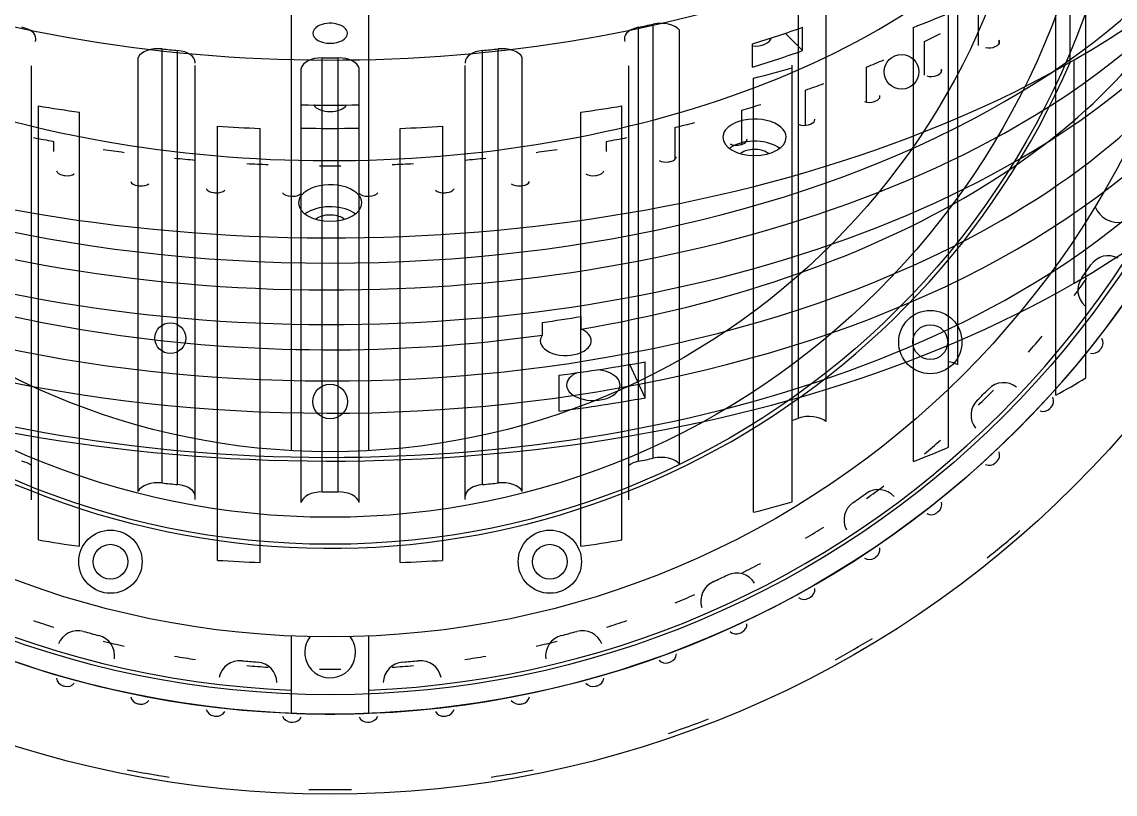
# Model space of a CAD drawing. Header units: millimetres. Extents: x 179.4 to 240.5, y 124.8 to 172.2.
# Drawn here: x 203.04 to 227.72, y 124.75 to 142.18 of the extents above; entities that cross this region are included whole.
import ezdxf

# ---------------------------------------------------------------- set-up
doc = ezdxf.new("R2010")
doc.units = ezdxf.units.MM
for name, color, linetype in [('V_01_Base_Az_Retainer_Ring_1', 7, 'CONTINUOUS'), ('V_01_Base_Az_Retainer_Ring_3', 7, 'CONTINUOUS'), ('V_01_Base_Az_Ring_Gear_1', 7, 'CONTINUOUS'), ('V_01_Base_Az_Ring_Gear_3', 7, 'CONTINUOUS'), ('V_01_Base_Base_Cup_1', 7, 'CONTINUOUS'), ('V_01_Base_Base_Cup_3', 7, 'CONTINUOUS'), ('V_01_Base_Sensor_Sun_Gear_1', 7, 'CONTINUOUS'), ('V_01_Base_Sensor_Sun_Gear_3', 7, 'CONTINUOUS')]:
    doc.layers.add(name, color=color, linetype=linetype)

msp = doc.modelspace()

# ---------------------------------------------------------------- linework, layer by layer
at = {"layer": 'V_01_Base_Az_Retainer_Ring_1'}
for centre, radius in [((210, 148.5), 21.942), ((210, 148.5), 21.942), ((210, 148.5), 21.507), ((210, 148.5), 17.501), ((223.545, 134.955), 0.714), ((223.545, 134.955), 0.392), ((205.042, 129.997), 0.714), ((214.958, 129.997), 0.714), ((205.042, 129.997), 0.392), ((214.958, 129.997), 0.392)]:
    msp.add_circle(centre, radius, dxfattribs=at)
at = {"layer": 'V_01_Base_Az_Retainer_Ring_3'}
for centre, major_axis, start_param, end_param in [((210, 149.154), (21.507, 0), 0, 6.28318), ((210, 149.154), (17.501, 0), 3.141593, 5.497787), ((210, 149.154), (17.501, 0), 5.497787, 0), ((210, 148.799), (21.942, 0), 3.141593, 5.497787), ((210, 148.799), (21.942, 0), 5.497787, 0), ((210, 148.017), (21.942, 0), 3.141593, 5.497787), ((210, 148.017), (21.942, 0), 5.497787, 0), ((219.578, 139.577), (-0.714, 0), -3.141593, -0.785398), ((219.578, 139.577), (-0.714, 0), -0.785398, 0), ((219.578, 139.577), (-0.714, 0), 0, -3.141593), ((219.578, 139.077), (-0.714, 0), -2.491384, -0.785398), ((219.578, 139.077), (-0.714, 0), -0.785398, -0.650209), ((219.578, 139.077), (-0.392, 0), -0.785398, -0.615268), ((219.578, 139.077), (-0.392, 0), -2.526325, -0.785398), ((210, 138.095), (-0.714, 0), -3.141593, -0.785398), ((210, 138.095), (-0.714, 0), -0.785398, 0), ((210, 138.095), (-0.714, 0), 0, -3.141593), ((210, 137.596), (-0.714, 0), -2.491384, -0.785398), ((210, 137.596), (-0.714, 0), -0.785398, -0.650209), ((210, 137.596), (-0.392, 0), -0.785398, -0.615268), ((210, 137.596), (-0.392, 0), -2.526325, -0.785398)]:
    msp.add_ellipse(centre, major_axis=major_axis, ratio=0.57735, start_param=start_param, end_param=end_param, dxfattribs=at)
at = {"layer": 'V_01_Base_Az_Ring_Gear_1'}
msp.add_circle((210, 148.5), 23.75, dxfattribs=at)
for centre, radius, start, end in [((210, 148.5), 20.932, -36.658, -35.342), ((210, 148.5), 20.932, -41.158, -39.842), ((227.24, 134.937), 0.204, -38.0929, 28.8747), ((227.213, 134.902), 0.204, -105.3747, -38.4071), ((210, 148.5), 22.14, -38.3084, -38.1916), ((210, 148.5), 20.932, -45.658, -44.342), ((210, 148.5), 22.14, -42.8084, -42.6916), ((226.123, 133.626), 0.204, -42.5929, 24.3747), ((226.093, 133.594), 0.204, -109.8747, -42.9071), ((210, 148.5), 20.932, -50.158, -48.842), ((210, 148.5), 22.14, -47.3084, -47.1916), ((224.906, 132.407), 0.204, -47.0929, 19.8747), ((224.874, 132.377), 0.204, -114.3747, -47.4071), ((210, 148.5), 20.932, -54.658, -53.342), ((223.598, 131.287), 0.204, -51.5929, 15.3747), ((223.563, 131.26), 0.204, -118.8747, -51.9071), ((210, 148.5), 22.14, -51.8084, -51.6916), ((210, 148.5), 20.932, -59.158, -57.842), ((222.205, 130.273), 0.204, -56.0929, 10.8747), ((222.169, 130.249), 0.204, -123.3747, -56.4071), ((210, 148.5), 22.14, -56.3084, -56.1916), ((210, 148.5), 20.932, -63.658, -62.342), ((220.738, 129.372), 0.204, -60.5929, 6.3747), ((210, 148.5), 20.932, -68.158, -66.842), ((220.699, 129.35), 0.204, -127.8747, -60.9071), ((210, 148.5), 22.14, -60.8084, -60.6916), ((210, 148.5), 20.932, -108.658, -107.342), ((210, 148.5), 20.932, -72.658, -71.342), ((219.204, 128.588), 0.204, -65.0929, 1.8747), ((219.164, 128.57), 0.204, -132.3747, -65.4071), ((210, 148.5), 22.14, -65.3084, -65.1916), ((210, 148.5), 20.932, -104.158, -102.842), ((210, 148.5), 20.932, -77.158, -75.842), ((210, 148.5), 20.932, -99.658, -98.342), ((210, 148.5), 20.932, -81.658, -80.342), ((217.613, 127.928), 0.204, -69.5929, -2.6253), ((210, 148.5), 20.932, -95.158, -93.842), ((210, 148.5), 20.932, -90.658, -89.342), ((210, 148.5), 20.932, -86.158, -84.842), ((217.572, 127.912), 0.204, -136.8747, -69.9071), ((210, 148.5), 22.14, -69.8084, -69.6916), ((204.025, 127.394), 0.204, -172.8747, -105.9071), ((215.975, 127.394), 0.204, -74.0929, -7.1253), ((210, 148.5), 22.14, -105.8084, -105.6916), ((204.067, 127.382), 0.204, -105.5929, -38.6253), ((215.933, 127.382), 0.204, -141.3747, -74.4071), ((210, 148.5), 22.14, -74.3084, -74.1916), ((205.699, 126.99), 0.204, -168.3747, -101.4071), ((205.742, 126.981), 0.204, -101.0929, -34.1253), ((214.258, 126.981), 0.204, -145.8747, -78.9071), ((214.301, 126.99), 0.204, -78.5929, -11.6253), ((210, 148.5), 22.14, -101.3084, -101.1916), ((207.4, 126.719), 0.204, -163.8747, -96.9071), ((207.444, 126.714), 0.204, -96.5929, -29.6253), ((212.556, 126.714), 0.204, -150.3747, -83.4071), ((212.6, 126.719), 0.204, -83.0929, -16.1253), ((210, 148.5), 22.14, -78.8084, -78.6916), ((210, 148.5), 22.14, -96.8084, -96.6916), ((209.117, 126.582), 0.204, -159.3747, -92.4071), ((210, 148.5), 22.14, -92.3084, -92.1916), ((209.161, 126.58), 0.204, -92.0929, -25.1253), ((210.839, 126.58), 0.204, -154.8747, -87.9071), ((210, 148.5), 22.14, -87.8084, -87.6916), ((210.883, 126.582), 0.204, -87.5929, -20.6253), ((210, 148.5), 22.14, -83.3084, -83.1916)]:
    msp.add_arc(centre, radius, start, end, dxfattribs=at)
at = {"layer": 'V_01_Base_Az_Ring_Gear_3'}
for p, q in [((224.63, 141.646), (224.63, 142.377)), ((223.411, 140.98), (223.411, 141.741)), ((225.098, 141.688), (225.098, 141.769)), ((222.108, 140.37), (222.108, 141.162)), ((223.794, 141.051), (223.794, 141.113)), ((220.731, 139.847), (220.731, 140.644)), ((222.406, 140.474), (222.406, 140.519)), ((219.288, 139.417), (219.288, 140.19)), ((220.94, 139.963), (220.94, 139.989)), ((217.788, 139.082), (217.788, 139.802)), ((203.761, 139.257), (203.761, 139.484)), ((216.239, 139.257), (216.239, 139.484)), ((219.407, 139.52), (219.407, 139.528)), ((217.113, 133.697), (217.113, 134.508)), ((217.113, 133.697), (216.766, 134.447)), ((215.169, 133.397), (215.169, 134.207))]:
    msp.add_line(p, q, dxfattribs=at)
for centre, major_axis, start_param, end_param in [((210, 151.02), (23.75, 0), 3.141593, 5.497787), ((210, 151.02), (23.75, 0), 5.497787, 0), ((210, 145.98), (23.75, 0), 3.141593, 5.497787), ((210, 145.98), (23.75, 0), 5.497787, 0), ((210, 151.02), (20.932, 0), 5.407763, 5.430731), ((210, 151.02), (22.14, 0), 5.457498, 5.459536), ((224.906, 141.729), (0.204, 0), 5.46126, 0), ((224.906, 141.729), (0.204, 0), 0, 0.346879), ((224.874, 141.711), (0.204, 0), 4.28697, 5.455775), ((210, 151.02), (20.932, 0), 5.329224, 5.352192), ((223.563, 141.066), (0.204, 0), 4.208431, 5.377235), ((210, 151.02), (22.14, 0), 5.378958, 5.380997), ((223.598, 141.082), (0.204, 0), 5.38272, 0), ((223.598, 141.082), (0.204, 0), 0, 0.268339), ((210, 151.02), (20.932, 0), 5.250684, 5.273652), ((210, 151.02), (22.14, 0), 5.300418, 5.302457), ((222.205, 140.497), (0.204, 0), 5.30418, 0), ((222.205, 140.497), (0.204, 0), 0, 0.189799), ((210, 151.02), (20.932, 0), 5.172144, 5.195112), ((222.169, 140.482), (0.204, 0), 4.129891, 5.298695), ((210, 151.02), (20.932, 0), 5.093604, 5.116572), ((220.738, 139.976), (0.204, 0), 5.22564, 0), ((220.738, 139.976), (0.204, 0), 0, 0.111259), ((220.699, 139.964), (0.204, 0), 4.051351, 5.220155), ((210, 151.02), (22.14, 0), 5.221879, 5.223917), ((210, 151.02), (20.932, 0), 4.386746, 4.409714), ((210, 151.02), (20.932, 0), 5.015064, 5.038032), ((219.164, 139.513), (0.204, 0), 3.972811, 5.141615), ((210, 151.02), (22.14, 0), 5.143339, 5.145377), ((219.204, 139.524), (0.204, 0), 5.147101, 0), ((219.204, 139.524), (0.204, 0), 0, 0.032719), ((210, 151.02), (20.932, 0), 4.465286, 4.488254), ((210, 151.02), (20.932, 0), 4.936525, 4.959493), ((210, 151.02), (20.932, 0), 4.543825, 4.566793), ((210, 151.02), (20.932, 0), 4.622365, 4.645333), ((210, 151.02), (20.932, 0), 4.700905, 4.723873), ((210, 151.02), (20.932, 0), 4.779445, 4.802413), ((210, 151.02), (20.932, 0), 4.857985, 4.880953), ((217.572, 139.134), (0.204, 0), 3.894271, 5.063075), ((210, 151.02), (22.14, 0), 5.064799, 5.066837), ((217.613, 139.142), (0.204, 0), 5.068561, 6.237365), ((204.025, 138.834), (0.204, 0), 3.265953, 4.434757), ((210, 151.02), (22.14, 0), 4.436481, 4.438519), ((204.067, 138.827), (0.204, 0), 4.440242, 5.609046), ((215.933, 138.827), (0.204, 0), 3.815732, 4.984536), ((210, 151.02), (22.14, 0), 4.986259, 4.988297), ((215.975, 138.834), (0.204, 0), 4.990021, 6.158825), ((205.699, 138.601), (0.204, 0), 3.344493, 4.513297), ((210, 151.02), (22.14, 0), 4.51502, 4.517059), ((205.742, 138.596), (0.204, 0), 4.518782, 5.687586), ((214.258, 138.596), (0.204, 0), 3.737192, 4.905996), ((210, 151.02), (22.14, 0), 4.907719, 4.909758), ((214.301, 138.601), (0.204, 0), 4.911481, 6.080285), ((207.4, 138.444), (0.204, 0), 3.423032, 4.591837), ((210, 151.02), (22.14, 0), 4.59356, 4.595598), ((207.444, 138.441), (0.204, 0), 4.597322, 5.766126), ((209.117, 138.365), (0.204, 0), 3.501572, 4.670376), ((210, 151.02), (22.14, 0), 4.6721, 4.674138), ((209.161, 138.364), (0.204, 0), 4.675862, 5.844666), ((210.839, 138.364), (0.204, 0), 3.580112, 4.748916), ((210, 151.02), (22.14, 0), 4.75064, 4.752678), ((210.883, 138.365), (0.204, 0), 4.754402, 5.923206), ((212.556, 138.441), (0.204, 0), 3.658652, 4.827456), ((210, 151.02), (22.14, 0), 4.82918, 4.831218), ((212.6, 138.444), (0.204, 0), 4.832941, 6.001745), ((210, 147.591), (23.75, 0), 4.931803, 5.016574), ((215.939, 133.984), (0.604, 0), 2.221669, 3.141593), ((215.939, 133.984), (0.604, 0), 0, 1.413613), ((215.939, 133.984), (0.604, 0), 3.141593, 5.497787), ((215.939, 133.984), (0.604, 0), 5.497787, 0), ((210, 146.78), (23.75, 0), 4.931803, 5.016574)]:
    msp.add_ellipse(centre, major_axis=major_axis, ratio=0.57735, start_param=start_param, end_param=end_param, dxfattribs=at)
msp.add_open_spline([(226.794, 136.284), (226.794, 141.324)], degree=1, dxfattribs=at)
at = {"layer": 'V_01_Base_Base_Cup_1'}
for p, q in [((209.129, 132.502), (209.129, 144.234)), ((210.871, 132.502), (210.871, 144.234)), ((209.129, 127.098), (209.129, 128.318)), ((210.871, 127.098), (210.871, 128.318))]:
    msp.add_line(p, q, dxfattribs=at)
for centre, radius in [((210, 148.5), 20.201), ((210, 148.5), 18.111), ((210, 148.5), 16.021), ((222.895, 141.055), 0.392), ((206.394, 135.043), 0.348), ((223.545, 134.955), 0.392), ((210, 133.611), 0.392), ((205.042, 129.997), 0.392), ((214.958, 129.997), 0.392)]:
    msp.add_circle(centre, radius, dxfattribs=at)
for centre, radius, start, end in [((210, 148.5), 21.942, 0, -92.2742), ((210, 148.5), 21.942, 0, -92.2742), ((210, 148.5), 21.42, 0, -92.3297), ((210, 148.5), 21.942, -87.7258, 0), ((210, 148.5), 21.942, -87.7258, 0), ((210, 148.5), 21.42, -87.6703, 0), ((227.796, 138.226), 0.575, -157.9452, 0), ((210, 127.951), 0.575, 142.0548, 0), ((210, 127.951), 0.575, 0, 37.9452), ((210, 148.5), 21.942, -92.2742, -87.7258)]:
    msp.add_arc(centre, radius, start, end, dxfattribs=at)
for points in [[(209.129, 126.575), (209.129, 126.577), (209.129, 126.631), (209.129, 126.736), (209.129, 126.832), (209.129, 126.964), (209.129, 127.098)], [(210.871, 126.575), (210.871, 126.577), (210.871, 126.631), (210.871, 126.736), (210.871, 126.832), (210.871, 126.964), (210.871, 127.098)]]:
    msp.add_open_spline(points, degree=3, knots=[0, 0, 0, 0, 0.512514, 0.512514, 0.512514, 1, 1, 1, 1], dxfattribs=at)
at = {"layer": 'V_01_Base_Base_Cup_3'}
for p, q in [((220.271, 141.924), (220.661, 141.535)), ((220.661, 141.535), (220.661, 142.061)), ((219.53, 141.158), (219.53, 141.684)), ((209.347, 139.784), (209.347, 140.311)), ((210.653, 139.784), (210.653, 140.311)), ((215.665, 135.248), (215.665, 135.533)), ((214.789, 135.113), (214.789, 135.397))]:
    msp.add_line(p, q, dxfattribs=at)
for centre, major_axis, start_param, end_param in [((210, 152.984), (20.201, 0), 3.141593, 5.497787), ((210, 152.984), (18.111, 0), 3.141593, 5.497787), ((210, 146.443), (21.42, 0), 5.497787, 0.338995), ((210, 146.017), (21.942, 0), 5.497787, 0), ((210, 145.021), (21.942, 0), 3.141593, 5.497787), ((210, 145.021), (21.942, 0), 5.497787, 0), ((210, 146.443), (20.201, 0), 5.497787, 5.99895), ((210, 141.924), (-0.392, 0), -3.141593, -0.785398), ((210, 141.924), (-0.392, 0), -0.785398, 0), ((210, 141.924), (-0.392, 0), 0, -3.141593), ((210, 151.967), (20.201, 0), 5.203655, 5.268321), ((219.578, 141.863), (-0.392, 0), -4.836221, -3.326975), ((219.578, 141.698), (-0.392, 0), -2.76844, -2.636514), ((210, 151.441), (20.201, 0), 5.203655, 5.268321), ((210, 151.967), (20.201, 0), 4.680056, 4.744722), ((210, 140.382), (-0.392, 0), -5.944292, -3.480486), ((210, 140.217), (-0.392, 0), -0.407387, -0.373153), ((210, 140.217), (-0.392, 0), -2.76844, -2.734206), ((210, 151.441), (20.201, 0), 4.680056, 4.744722), ((210, 146.443), (20.201, 0), 4.996625, 5.497787), ((210, 146.443), (21.42, 0), 3.967652, 5.497787), ((210, 146.443), (20.201, 0), 3.970108, 4.951752), ((210, 146.017), (21.942, 0), 3.966684, 5.497787), ((210, 146.728), (20.201, 0), 4.951752, 4.996625), ((215.318, 134.984), (0.575, 0), 0, 0.924068), ((215.318, 134.984), (0.575, 0), 2.741123, 3.141593), ((215.318, 134.984), (0.575, 0), 3.141593, 5.497787), ((215.318, 134.984), (0.575, 0), 5.497787, 0)]:
    msp.add_ellipse(centre, major_axis=major_axis, ratio=0.57735, start_param=start_param, end_param=end_param, dxfattribs=at)
at = {"layer": 'V_01_Base_Sensor_Sun_Gear_1'}
msp.add_line((226.7, 141.265), (226.7, 155.735), dxfattribs=at)
for centre, radius, start, end in [((210, 148.5), 18.2, 23.4248, -23.4248), ((210, 148.5), 20.834, -35.491, -34.509), ((227.56, 136.428), 0.475, 61.6273, 145.5415), ((227.35, 136.128), 0.475, 144.4584, -131.6252), ((225.197, 133.562), 0.475, 51.6273, 135.5415), ((210, 148.5), 20.834, -45.491, -44.509), ((224.938, 133.303), 0.475, 134.4584, -141.6252), ((210, 148.5), 20.834, -55.491, -54.509), ((222.372, 131.15), 0.475, 41.6273, 125.5415), ((222.072, 130.94), 0.475, 124.4584, -151.6252), ((210.001, 148.501), 23.647, -51.168, -48.8378), ((218.84, 129.11), 0.475, 114.4584, -161.6252), ((210, 148.5), 20.834, -65.491, -64.509), ((219.171, 129.265), 0.475, 31.6273, 115.5415), ((204.308, 127.965), 0.475, 74.4584, 158.3748), ((210, 148.5), 20.834, -105.491, -104.509), ((204.662, 127.87), 0.475, -8.3727, 75.5415), ((215.338, 127.87), 0.475, 104.4584, -171.6252), ((210, 148.5), 20.834, -75.491, -74.509), ((215.692, 127.965), 0.475, 21.6273, 105.5415), ((210.001, 148.501), 23.647, -61.168, -58.8378), ((207.96, 127.288), 0.475, 84.4584, 168.3748), ((210, 148.5), 20.834, -95.491, -94.509), ((208.325, 127.256), 0.475, 1.6273, 85.5415), ((211.675, 127.256), 0.475, 94.4584, 178.3748), ((210, 148.5), 20.834, -85.491, -84.509), ((212.04, 127.288), 0.475, 11.6273, 95.5415), ((210.001, 148.501), 23.647, -71.168, -68.8378), ((210.001, 148.5), 23.647, -101.168, -98.8378), ((210.001, 148.5), 23.647, -81.168, -78.8378), ((210.001, 148.5), 23.647, -91.168, -88.8378)]:
    msp.add_arc(centre, radius, start, end, dxfattribs=at)
at = {"layer": 'V_01_Base_Sensor_Sun_Gear_3'}
for p, q in [((224.163, 134.444), (224.163, 144.242)), ((227.058, 134.146), (227.058, 143.944)), ((226.378, 133.753), (226.378, 143.551)), ((220.571, 133.236), (220.571, 143.034)), ((221.194, 133.163), (221.194, 142.961)), ((223.955, 132.579), (223.955, 142.377)), ((217.293, 132.333), (217.293, 142.131)), ((216.958, 132.263), (216.958, 142.061)), ((217.885, 132.199), (217.885, 141.997)), ((223.167, 132.261), (223.167, 142.059)), ((206.206, 131.773), (206.206, 141.571)), ((206.558, 131.738), (206.558, 141.535)), ((213.442, 131.738), (213.442, 141.535)), ((213.794, 131.773), (213.794, 141.571)), ((205.664, 131.582), (205.664, 141.38)), ((209.821, 131.573), (209.821, 141.371)), ((210.179, 131.573), (210.179, 141.371)), ((214.336, 131.582), (214.336, 141.38)), ((220.428, 131.348), (220.428, 141.145)), ((209.345, 131.33), (209.345, 141.128)), ((210.655, 131.33), (210.655, 141.128)), ((219.556, 131.113), (219.556, 140.911)), ((203.417, 130.488), (203.417, 140.286)), ((216.584, 130.488), (216.584, 140.286)), ((204.346, 130.344), (204.346, 140.142)), ((215.655, 130.345), (215.655, 140.143)), ((207.461, 130.027), (207.461, 139.825)), ((208.419, 129.979), (208.419, 139.777)), ((211.582, 129.979), (211.582, 139.777)), ((212.54, 130.027), (212.54, 139.825))]:
    msp.add_line(p, q, dxfattribs=at)
for centre, major_axis, start_param, end_param in [((210.001, 153.399), (23.647, 0), 5.302869, 5.343538), ((210, 153.399), (20.834, 0), 5.052885, 5.070025), ((217.46, 141.874), (-0.475, 0), -2.676859, -1.212279), ((202.884, 141.802), (-0.475, 0), -3.141593, -1.910411), ((217.116, 141.802), (-0.475, 0), -1.231183, 0), ((202.884, 141.802), (-0.475, 0), -3.374991, -3.141593), ((217.116, 141.802), (-0.475, 0), 0, -6.049752), ((206.12, 141.302), (-0.475, 0), -1.754782, -0.290165), ((210, 153.399), (20.834, 0), 4.529286, 4.546426), ((206.48, 141.265), (-0.475, 0), -3.141593, -1.735878), ((213.52, 141.265), (-0.475, 0), -1.405716, 0), ((210, 153.399), (20.834, 0), 4.878352, 4.895492), ((213.88, 141.302), (-0.475, 0), -2.851392, -1.386812), ((206.48, 141.265), (-0.475, 0), -3.200458, -3.141593), ((209.817, 141.096), (-0.475, 0), -1.580249, -0.115632), ((210, 153.399), (20.834, 0), 4.703819, 4.720959), ((210.183, 141.096), (-0.475, 0), -3.025925, -1.561345), ((213.52, 141.265), (-0.475, 0), 0, -6.224285), ((210.001, 153.399), (23.647, 0), 5.128336, 5.169005), ((210.001, 153.399), (23.647, 0), 4.430204, 4.470874), ((210.001, 153.399), (23.647, 0), 4.953803, 4.994472), ((210.001, 153.399), (23.647, 0), 4.604737, 4.645406), ((210.001, 153.399), (23.647, 0), 4.77927, 4.819939), ((223.837, 134.245), (-0.475, 0), -2.327793, -1.820527), ((210.001, 143.602), (23.647, 0), 5.477402, 5.518071), ((220.813, 133), (-0.475, 0), -2.502326, -1.037746), ((210, 143.601), (20.834, 0), 5.236584, 5.244558), ((210.001, 143.601), (23.647, 0), 5.302869, 5.343538), ((202.884, 132.004), (-0.475, 0), -2.492653, -1.910411), ((217.116, 132.004), (-0.475, 0), -1.231183, -0.649063), ((210, 143.601), (20.834, 0), 5.052885, 5.070025), ((217.46, 132.077), (-0.475, 0), -2.676859, -1.212279), ((206.12, 131.504), (-0.475, 0), -1.754782, -0.290165), ((210, 143.601), (20.834, 0), 4.529286, 4.546426), ((210, 143.601), (20.834, 0), 4.878352, 4.895492), ((213.88, 131.504), (-0.475, 0), -2.851392, -1.386812), ((206.48, 131.467), (-0.475, 0), -3.141593, -1.735878), ((209.817, 131.298), (-0.475, 0), -1.580249, -0.115632), ((210, 143.601), (20.834, 0), 4.703819, 4.720959), ((210.183, 131.298), (-0.475, 0), -3.025925, -1.561345), ((213.52, 131.467), (-0.475, 0), -1.405716, 0), ((210.001, 143.601), (23.647, 0), 5.128336, 5.169005), ((210.001, 143.601), (23.647, 0), 4.430204, 4.470874), ((210.001, 143.601), (23.647, 0), 4.953803, 4.994472), ((210.001, 143.601), (23.647, 0), 4.604737, 4.645406), ((210.001, 143.601), (23.647, 0), 4.77927, 4.819939)]:
    msp.add_ellipse(centre, major_axis=major_axis, ratio=0.57735, start_param=start_param, end_param=end_param, dxfattribs=at)
for points in [[(203.262, 131.391), (203.262, 141.189)], [(206.953, 131.397), (206.953, 141.195)], [(213.047, 131.397), (213.047, 141.195)], [(216.738, 131.39), (216.738, 141.188)], [(220.428, 131.404), (220.428, 141.202)]]:
    msp.add_open_spline(points, degree=1, dxfattribs=at)

doc.saveas('drawing.dxf')
